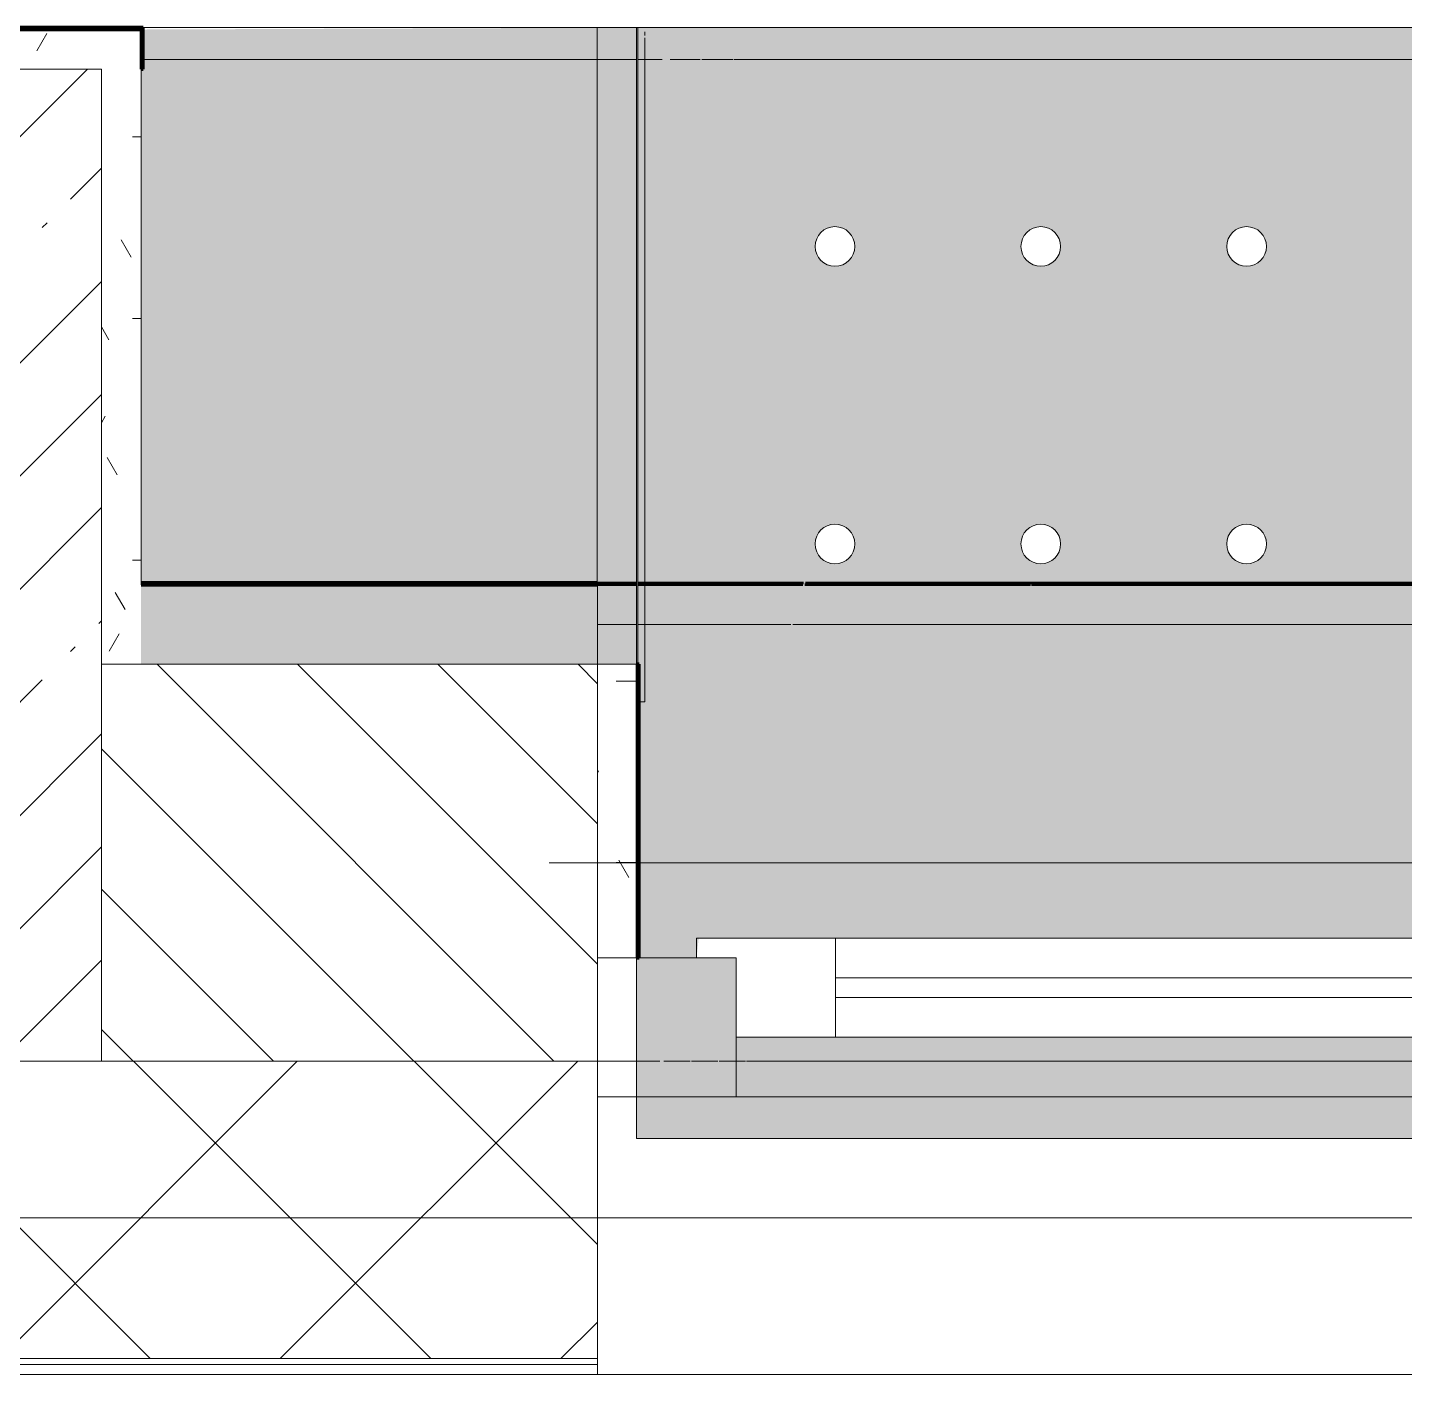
# Model space of a CAD drawing. Header units: millimetres. Extents: x 35524 to 235479, y -8553 to 29000.
# Drawn here: x 52373 to 53067, y -258 to 421 of the extents above; entities that cross this region are included whole.
import ezdxf

# ---------------------------------------------------------------- set-up
doc = ezdxf.new("R2010")
doc.units = ezdxf.units.MM
doc.linetypes.add('Осевая', pattern=[3175, 635, -476.25, 1587.5, -476.25])
for name, color, linetype, lineweight in [('A-GLAZ', 7, 'Continuous', 9), ('A-GLAZ-1', 7, 'Continuous', 13), ('A-WALL', 7, 'Continuous', 9), ('I-WALL', 7, 'Continuous', 9), ('S-COLS', 7, 'Continuous', 9), ('Оси-2', 7, 'Осевая', 9)]:
    doc.layers.add(name, color=color, linetype=linetype, lineweight=lineweight)
for name, color, linetype, lineweight, true_color in [('A-WALL-1', 7, 'Continuous', 9, 0xc0c0c0), ('A-WALL-2', 7, 'Continuous', 9, 0xcbc7bf), ('A-WALL-3', 7, 'Continuous', 9, 0xff80c0), ('I-WALL-12', 7, 'Continuous', 53, 0xeaa7bf), ('I-WALL-18', 7, 'Continuous', 80, 0xffd2ff), ('I-WALL-4', 7, 'Continuous', 9, 0xc0c0c0), ('I-WALL-5', 7, 'Continuous', 9, 0xcbc7bf), ('I-WALL-8', 7, 'Continuous', 80, 0xff80c0), ('S-WALL-ANLY', 7, 'Continuous', 13, 0x008040), ('S-WALL-ANLY-1', 7, 'Continuous', 5, 0x008040), ('Знаки-1', 7, 'Continuous', 9, 0xd4ccbd), ('Знаки-3', 9, 'Continuous', 9, 0x808080), ('Знаки-4', 7, 'Continuous', 9, 0xaba79f), ('Знаки-5', 7, 'Continuous', 9, 0xc1bbaf), ('Знаки-6', 7, 'Continuous', 9, 0xd5cdbe), ('Знаки-7', 7, 'Continuous', 9, 0xd1cabb), ('Знаки-8', 7, 'Continuous', 9, 0xccc5b7)]:
    doc.layers.add(name, color=color, linetype=linetype, lineweight=lineweight, true_color=true_color)
doc.layers.add('Знаки-2', color=7, linetype='Continuous', lineweight=9, transparency=0.5)
pattern_1 = [(0, (0, 0), (121.92, 30.48), [10.058, -81.382, 10.058, -81.382, -487.68]), (0, (0, 0), (121.92, 30.48), [-182.88, 10.058, -172.822, 10.058, -81.382, -213.36]), (0, (0, 0), (121.92, 30.48), [-457.2, 10.058, -50.902, 10.058, -142.342]), (120, (45.72, 15.24), (-87.356454, 90.345817), [10.058, -81.382, 10.058, -81.382, -487.68]), (120, (45.72, 15.24), (-87.356454, 90.345817), [-182.88, 10.058, -172.822, 10.058, -81.382, -213.36]), (120, (45.72, 15.24), (-87.356454, 90.345817), [-457.2, 10.058, -50.902, 10.058, -142.342]), (240, (60.96, 76.2), (-34.563546, -120.825817), [10.058, -81.382, 10.058, -81.382, -487.68]), (240, (60.96, 76.2), (-34.563546, -120.825817), [-182.88, 10.058, -172.822, 10.058, -81.382, -213.36]), (240, (60.96, 76.2), (-34.563546, -120.825817), [-457.2, 10.058, -50.902, 10.058, -142.342])]

# ---------------------------------------------------------------- blocks, each defined once
blk = doc.blocks.new('BSC_Колонна _Прямоугольная - 500х500-V8-План отделки стен 3 этажа в осях 12-23')
at = {"layer": 'S-COLS'}
h = blk.add_hatch(dxfattribs=at)
h.set_pattern_fill('FP_9', color=256, style=0, pattern_type=2)
h.set_pattern_definition([(45, (-52160, -150), (-57.02463, 57.02463), []), (45, (-52102.975, -150), (-57.02463, 57.02463), [100.806, -20.161, 3.353, -16.808])])
h.paths.add_polyline_path([(-9.48, -250), (250, -250), (250, 250), (-250, 250), (-250, -250)])
for p, q in [((250, 250), (-250, 250)), ((-250, 250), (-250, -250)), ((250, -250), (250, 250)), ((-250, -250), (250, -250))]:
    blk.add_line(p, q, dxfattribs=at)
blk = doc.blocks.new('120_Окно_СКБ_2Ст - 120_Окно_СКБ_2Ст 2100х2400 _мал створка справа_-V24-План отделки стен 3 этажа в осях 12-23')
at = {"layer": 'A-GLAZ'}
for p, q in [((1000.42, -57), (-1000.49, -57)), ((1007.79, -57), (1000.65, -57)), ((1015.3, -57), (1008.16, -57)), ((1022.81, -57), (1015.67, -57)), ((1030.24, -57), (1023.93, -57)), ((1050, -57), (1030.24, -57)), ((270, -107), (930, -107)), ((930, -117), (270, -117)), ((1002.91, -127), (1030, -127))]:
    blk.add_line(p, q, dxfattribs=at)
at = {"layer": 'A-GLAZ-1'}
for p, q in [((980, -127), (980, -57)), ((980, -57), (1050, -57)), ((1050, -57), (1050, -127)), ((980, -87), (220, -87)), ((930, -137), (930, -87)), ((980, -127), (980, -87)), ((1050, -127), (980, -127)), ((1000, -127), (980, -127)), ((1000, -137), (1000, -127)), ((200, -137), (1000, -137)), ((1000, -137), (200, -137))]:
    blk.add_line(p, q, dxfattribs=at)
blk = doc.blocks.new('Зашивка радиатора_ с перфорацией М5 - Зашивка радиатора_ с перфорацией М5-V68-План отделки стен 3 этажа в осях 12-23')
at = {"layer": 'Знаки-2'}
h = blk.add_hatch(color=256, dxfattribs=at)
h.paths.add_polyline_path([(1550.97, 380), (-310, 380), (-310, -179.94), (1750, -179.94), (1750, 380)])
h.paths.add_polyline_path([(458.57, 329), (869.76, 329), (869.76, 289), (889.76, 289), (889.76, 279), (-280.24, 279), (-280.16, 289), (-260.24, 289), (-260.24, 329), (94.44, 329)])
h.paths.add_polyline_path([(1186.84, 329), (1699.76, 329), (1699.76, 289), (1719.76, 289), (1718.69, 279), (919.76, 279), (919.76, 289), (939.76, 289), (939.76, 329)])
h.paths.add_polyline_path([(1235, 90.35), (1240, 89.02), (1243.66, 85.35), (1245, 80.35), (1243.66, 75.35), (1240, 71.69), (1235, 70.35), (1230, 71.69), (1226.34, 75.35), (1225, 80.35), (1226.34, 85.35), (1230, 89.02), (1232.41, 90.01)])
h.paths.add_polyline_path([(923.75, 90.35), (928.75, 89.02), (932.41, 85.35), (933.75, 80.35), (932.41, 75.35), (928.75, 71.69), (923.75, 70.35), (918.75, 71.69), (915.09, 75.35), (913.75, 80.35), (915.09, 85.35), (918.75, 89.02), (921.16, 90.01)])
h.paths.add_polyline_path([(1546.25, 90.35), (1551.25, 89.02), (1554.91, 85.35), (1556.25, 80.35), (1554.91, 75.35), (1550.97, 71.58), (1546.25, 70.35), (1541.25, 71.69), (1537.59, 75.35), (1536.25, 80.35), (1537.59, 85.35), (1541.25, 89.02), (1543.66, 90.01)])
h.paths.add_polyline_path([(1442.5, 90.35), (1447.5, 89.02), (1451.16, 85.35), (1452.5, 80.35), (1451.16, 75.35), (1447.5, 71.69), (1442.5, 70.35), (1437.5, 71.69), (1433.84, 75.35), (1432.5, 80.35), (1433.84, 85.35), (1437.5, 89.02), (1439.91, 90.01)])
h.paths.add_polyline_path([(1131.25, 90.35), (1136.25, 89.02), (1139.91, 85.35), (1141.25, 80.35), (1139.91, 75.35), (1136.25, 71.69), (1131.25, 70.35), (1126.25, 71.69), (1122.59, 75.35), (1121.25, 80.35), (1122.59, 85.35), (1126.25, 89.02), (1128.66, 90.01)])
h.paths.add_polyline_path([(1650, 90.35), (1655, 89.02), (1658.66, 85.35), (1660, 80.35), (1658.66, 75.35), (1655, 71.69), (1650, 70.35), (1645, 71.69), (1641.34, 75.35), (1640, 80.35), (1641.34, 85.35), (1645, 89.02), (1647.41, 90.01)])
h.paths.add_polyline_path([(1338.75, 90.35), (1343.75, 89.02), (1347.41, 85.35), (1348.75, 80.35), (1347.41, 75.35), (1343.75, 71.69), (1338.75, 70.35), (1333.75, 71.69), (1330.09, 75.35), (1328.75, 80.35), (1330.09, 85.35), (1333.75, 89.02), (1336.16, 90.01)])
h.paths.add_polyline_path([(820, 90.35), (825, 89.02), (828.66, 85.35), (830, 80.35), (828.66, 75.35), (825, 71.69), (820, 70.35), (815, 71.69), (811.34, 75.35), (810, 80.35), (811.34, 85.35), (815, 89.02), (817.41, 90.01)])
h.paths.add_polyline_path([(1027.5, 90.35), (1032.5, 89.02), (1036.16, 85.35), (1037.5, 80.35), (1036.16, 75.35), (1032.5, 71.69), (1027.5, 70.35), (1022.5, 71.69), (1018.84, 75.35), (1017.5, 80.35), (1018.84, 85.35), (1022.5, 89.02), (1024.91, 90.01)])
h.paths.add_polyline_path([(301.25, 90.35), (306.25, 89.02), (309.91, 85.35), (311.25, 80.35), (309.91, 75.35), (306.25, 71.69), (301.25, 70.35), (296.25, 71.69), (292.59, 75.35), (291.25, 80.35), (292.59, 85.35), (296.25, 89.02), (298.66, 90.01)])
h.paths.add_polyline_path([(-217.5, 90.35), (-212.5, 89.02), (-208.84, 85.35), (-207.5, 80.35), (-208.84, 75.35), (-212.5, 71.69), (-217.5, 70.35), (-222.5, 71.69), (-226.16, 75.35), (-227.5, 80.35), (-226.16, 85.35), (-222.5, 89.02), (-220.09, 90.01)])
h.paths.add_polyline_path([(-113.75, 90.35), (-108.75, 89.02), (-105.09, 85.35), (-103.75, 80.35), (-105.09, 75.35), (-108.75, 71.69), (-113.75, 70.35), (-118.75, 71.69), (-122.41, 75.35), (-123.75, 80.35), (-122.41, 85.35), (-118.75, 89.02), (-116.34, 90.01)])
h.paths.add_polyline_path([(405, 90.35), (410, 89.02), (413.66, 85.35), (415, 80.35), (413.66, 75.35), (410, 71.69), (405, 70.35), (400, 71.69), (396.34, 75.35), (395, 80.35), (396.34, 85.35), (400, 89.02), (402.41, 90.01)])
h.paths.add_polyline_path([(716.25, 90.35), (721.25, 89.02), (724.91, 85.35), (726.25, 80.35), (724.91, 75.35), (721.25, 71.69), (716.25, 70.35), (711.25, 71.69), (707.59, 75.35), (706.25, 80.35), (707.59, 85.35), (711.25, 89.02), (713.66, 90.01)])
h.paths.add_polyline_path([(93.75, 90.35), (98.75, 89.02), (102.41, 85.35), (103.75, 80.35), (102.41, 75.35), (98.75, 71.69), (93.75, 70.35), (88.75, 71.69), (85.09, 75.35), (83.75, 80.35), (85.09, 85.35), (88.75, 89.02), (91.16, 90.01)])
h.paths.add_polyline_path([(197.5, 90.35), (202.5, 89.02), (206.16, 85.35), (207.5, 80.35), (206.16, 75.35), (202.5, 71.69), (197.5, 70.35), (192.5, 71.69), (188.84, 75.35), (187.5, 80.35), (188.84, 85.35), (192.5, 89.02), (194.91, 90.01)])
h.paths.add_polyline_path([(612.5, 90.35), (617.5, 89.02), (621.16, 85.35), (622.5, 80.35), (621.16, 75.35), (617.5, 71.69), (612.5, 70.35), (607.5, 71.69), (603.84, 75.35), (602.5, 80.35), (603.84, 85.35), (607.5, 89.02), (609.91, 90.01)])
h.paths.add_polyline_path([(508.75, 90.35), (513.75, 89.02), (517.41, 85.35), (518.75, 80.35), (517.41, 75.35), (513.75, 71.69), (508.75, 70.35), (503.75, 71.69), (500.09, 75.35), (498.75, 80.35), (500.09, 85.35), (503.75, 89.02), (506.16, 90.01)])
h.paths.add_polyline_path([(-10, 90.35), (-5, 89.02), (-1.34, 85.35), (0, 80.35), (-1.34, 75.35), (-5, 71.69), (-10, 70.35), (-15, 71.69), (-18.66, 75.35), (-20, 80.35), (-18.66, 85.35), (-15, 89.02), (-12.59, 90.01)])
h.paths.add_polyline_path([(1131.25, -59.65), (1136.25, -60.98), (1139.91, -64.65), (1141.25, -69.65), (1139.91, -74.65), (1136.25, -78.31), (1131.25, -79.65), (1126.25, -78.31), (1122.59, -74.65), (1121.25, -69.65), (1122.59, -64.65), (1126.25, -60.98), (1128.66, -59.99)])
h.paths.add_polyline_path([(1027.5, -59.65), (1032.5, -60.98), (1036.16, -64.65), (1037.5, -69.65), (1036.16, -74.65), (1032.5, -78.31), (1027.5, -79.65), (1022.5, -78.31), (1018.84, -74.65), (1017.5, -69.65), (1018.84, -64.65), (1022.5, -60.98), (1024.91, -59.99)])
h.paths.add_polyline_path([(1442.5, -59.65), (1447.5, -60.98), (1451.16, -64.65), (1452.5, -69.65), (1451.16, -74.65), (1447.5, -78.31), (1442.5, -79.65), (1437.5, -78.31), (1433.84, -74.65), (1432.5, -69.65), (1433.84, -64.65), (1437.5, -60.98), (1439.91, -59.99)])
h.paths.add_polyline_path([(1546.25, -59.65), (1551.25, -60.98), (1554.91, -64.65), (1556.25, -69.65), (1554.91, -74.65), (1550.97, -78.42), (1546.25, -79.65), (1541.25, -78.31), (1537.59, -74.65), (1536.25, -69.65), (1537.59, -64.65), (1541.25, -60.98), (1543.66, -59.99)])
h.paths.add_polyline_path([(716.25, -59.65), (721.25, -60.98), (724.91, -64.65), (726.25, -69.65), (724.91, -74.65), (721.25, -78.31), (716.25, -79.65), (711.25, -78.31), (707.59, -74.65), (706.25, -69.65), (707.59, -64.65), (711.25, -60.98), (713.66, -59.99)])
h.paths.add_polyline_path([(1338.75, -59.65), (1343.75, -60.98), (1347.41, -64.65), (1348.75, -69.65), (1347.41, -74.65), (1343.75, -78.31), (1338.75, -79.65), (1333.75, -78.31), (1330.09, -74.65), (1328.75, -69.65), (1330.09, -64.65), (1333.75, -60.98), (1336.16, -59.99)])
h.paths.add_polyline_path([(1235, -59.65), (1240, -60.98), (1243.66, -64.65), (1245, -69.65), (1243.66, -74.65), (1240, -78.31), (1235, -79.65), (1230, -78.31), (1226.34, -74.65), (1225, -69.65), (1226.34, -64.65), (1230, -60.98), (1232.41, -59.99)])
h.paths.add_polyline_path([(820, -59.65), (825, -60.98), (828.66, -64.65), (830, -69.65), (828.66, -74.65), (825, -78.31), (820, -79.65), (815, -78.31), (811.34, -74.65), (810, -69.65), (811.34, -64.65), (815, -60.98), (817.41, -59.99)])
h.paths.add_polyline_path([(1650, -59.65), (1655, -60.98), (1658.66, -64.65), (1660, -69.65), (1658.66, -74.65), (1655, -78.31), (1650, -79.65), (1645, -78.31), (1641.34, -74.65), (1640, -69.65), (1641.34, -64.65), (1645, -60.98), (1647.41, -59.99)])
h.paths.add_polyline_path([(923.75, -59.65), (928.75, -60.98), (932.41, -64.65), (933.75, -69.65), (932.41, -74.65), (928.75, -78.31), (923.75, -79.65), (918.75, -78.31), (915.09, -74.65), (913.75, -69.65), (915.09, -64.65), (918.75, -60.98), (921.16, -59.99)])
h.paths.add_polyline_path([(93.75, -59.65), (98.75, -60.98), (102.41, -64.65), (103.75, -69.65), (102.41, -74.65), (98.75, -78.31), (93.75, -79.65), (88.75, -78.31), (85.09, -74.65), (83.75, -69.65), (85.09, -64.65), (88.75, -60.98), (91.16, -59.99)])
h.paths.add_polyline_path([(508.75, -59.65), (513.75, -60.98), (517.41, -64.65), (518.75, -69.65), (517.41, -74.65), (513.75, -78.31), (508.75, -79.65), (503.75, -78.31), (500.09, -74.65), (498.75, -69.65), (500.09, -64.65), (503.75, -60.98), (506.16, -59.99)])
h.paths.add_polyline_path([(612.5, -59.65), (617.5, -60.98), (621.16, -64.65), (622.5, -69.65), (621.16, -74.65), (617.5, -78.31), (612.5, -79.65), (607.5, -78.31), (603.84, -74.65), (602.5, -69.65), (603.84, -64.65), (607.5, -60.98), (609.91, -59.99)])
h.paths.add_polyline_path([(405, -59.65), (410, -60.98), (413.66, -64.65), (415, -69.65), (413.66, -74.65), (410, -78.31), (405, -79.65), (400, -78.31), (396.34, -74.65), (395, -69.65), (396.34, -64.65), (400, -60.98), (402.41, -59.99)])
h.paths.add_polyline_path([(197.5, -59.65), (202.5, -60.98), (206.16, -64.65), (207.5, -69.65), (206.16, -74.65), (202.5, -78.31), (197.5, -79.65), (192.5, -78.31), (188.84, -74.65), (187.5, -69.65), (188.84, -64.65), (192.5, -60.98), (194.91, -59.99)])
h.paths.add_polyline_path([(301.25, -59.65), (306.25, -60.98), (309.91, -64.65), (311.25, -69.65), (309.91, -74.65), (306.25, -78.31), (301.25, -79.65), (296.25, -78.31), (292.59, -74.65), (291.25, -69.65), (292.59, -64.65), (296.25, -60.98), (298.66, -59.99)])
h.paths.add_polyline_path([(-113.75, -59.65), (-108.75, -60.98), (-105.09, -64.65), (-103.75, -69.65), (-105.09, -74.65), (-108.75, -78.31), (-113.75, -79.65), (-118.75, -78.31), (-122.41, -74.65), (-123.75, -69.65), (-122.41, -64.65), (-118.75, -60.98), (-116.34, -59.99)])
h.paths.add_polyline_path([(-10, -59.65), (-5, -60.98), (-1.34, -64.65), (0, -69.65), (-1.34, -74.65), (-5, -78.31), (-10, -79.65), (-15, -78.31), (-18.66, -74.65), (-20, -69.65), (-18.66, -64.65), (-15, -60.98), (-12.59, -59.99)])
h.paths.add_polyline_path([(-217.5, -59.65), (-212.5, -60.98), (-208.84, -64.65), (-207.5, -69.65), (-208.84, -74.65), (-212.5, -78.31), (-217.5, -79.65), (-222.5, -78.31), (-226.16, -74.65), (-227.5, -69.65), (-226.16, -64.65), (-222.5, -60.98), (-220.09, -59.99)])
for points in [[(1735.6, -163.94), (-310, -163.94), (-309.3, -179.94), (1750, -179.94), (1749.46, -163.94), (1736.12, -163.94)], [(1400, -163.94), (1400.68, -179.94), (1440, -179.94), (1439.32, -163.94), (1400.68, -163.94)], [(1428.66, -163.94), (1400, -163.94), (1400.68, -179.94), (1440, -179.94), (1439.32, -163.94), (1429.66, -163.94)], [(1412.93, -163.94), (1410, -163.94), (1410.34, -179.94), (1430, -179.94), (1429.66, -163.94), (1414.82, -163.94)], [(1412.93, -163.94), (1410, -163.94), (1410.34, -179.94), (1430, -179.94), (1429.66, -163.94), (1414.82, -163.94)], [(1534.14, -163.94), (1500, -163.94), (1500.68, -179.94), (1540, -179.94), (1539.32, -163.94), (1537.32, -163.94)], [(1515, -163.94), (1500, -163.94), (1500.68, -179.94), (1540, -179.94), (1539.32, -163.94), (1517.41, -163.94)], [(1520, -163.94), (1510, -163.94), (1510.34, -179.94), (1530, -179.94), (1529.66, -163.94), (1522.59, -163.94)], [(1527.07, -163.94), (1510, -163.94), (1510.34, -179.94), (1530, -179.94), (1529.66, -163.94), (1528.66, -163.94)], [(1612.93, -163.94), (1600, -163.94), (1600.68, -179.94), (1640, -179.94), (1639.32, -163.94), (1614.82, -163.94)], [(1615, -163.94), (1600, -163.94), (1600.68, -179.94), (1640, -179.94), (1639.32, -163.94), (1617.41, -163.94)], [(1618.18, -163.94), (1610, -164.84), (1610.34, -179.94), (1630, -179.94), (1629.66, -163.94), (1620, -163.94)], [(1618.18, -163.94), (1610, -164.84), (1610.34, -179.94), (1630, -179.94), (1629.66, -163.94), (1620, -163.94)]]:
    blk.add_hatch(color=256, dxfattribs=at).paths.add_polyline_path(points)
at = {"layer": 'Знаки-1'}
for p, q in [((1411.28, -163.94), (1414.82, -163.94)), ((1414.82, -163.94), (1411.28, -163.94)), ((1415, -163.94), (1425, -163.94)), ((1425, -163.94), (1415, -163.94)), ((1425.18, -163.94), (1428.72, -163.94)), ((1428.72, -163.94), (1425.18, -163.94)), ((1510, -163.94), (1514.81, -163.94)), ((1510.34, -163.94), (1510, -163.94)), ((1511.34, -163.94), (1510.34, -163.94)), ((1514.81, -163.94), (1511.34, -163.94)), ((1515, -163.94), (1520, -163.94)), ((1525, -163.94), (1515, -163.94)), ((1520, -163.94), (1525, -163.94)), ((1525.19, -163.94), (1530, -163.94)), ((1530, -163.94), (1525.19, -163.94)), ((1611.28, -163.94), (1614.82, -163.94)), ((1614.82, -163.94), (1611.28, -163.94)), ((1615, -163.94), (1617.39, -163.94)), ((1617.39, -163.94), (1615, -163.94)), ((1618.16, -163.94), (1625, -163.94)), ((1620, -163.94), (1618.16, -163.94)), ((1625, -163.94), (1620, -163.94)), ((1625.18, -163.94), (1628.72, -163.94)), ((1628.72, -163.94), (1625.18, -163.94)), ((1411.28, -179.94), (1414.82, -179.94)), ((1414.82, -179.94), (1411.28, -179.94)), ((1415, -179.94), (1425, -179.94)), ((1425, -179.94), (1415, -179.94)), ((1425.18, -179.94), (1428.72, -179.94)), ((1428.72, -179.94), (1425.18, -179.94)), ((1510, -179.94), (1511.34, -179.94)), ((1510.34, -179.94), (1510, -179.94)), ((1511.34, -179.94), (1510.34, -179.94)), ((1511.34, -179.94), (1514.81, -179.94)), ((1512.93, -179.94), (1511.34, -179.94)), ((1514.81, -179.94), (1512.93, -179.94)), ((1515, -179.94), (1517.41, -179.94)), ((1525, -179.94), (1515, -179.94)), ((1517.41, -179.94), (1525, -179.94)), ((1525.19, -179.94), (1529.66, -179.94)), ((1527.07, -179.94), (1525.19, -179.94)), ((1529.66, -179.94), (1527.07, -179.94)), ((1529.66, -179.94), (1530, -179.94)), ((1530, -179.94), (1529.66, -179.94)), ((1611.28, -179.94), (1614.82, -179.94)), ((1614.82, -179.94), (1611.28, -179.94)), ((1615, -179.94), (1625, -179.94)), ((1625, -179.94), (1615, -179.94)), ((1625.18, -179.94), (1628.72, -179.94)), ((1628.72, -179.94), (1625.18, -179.94))]:
    blk.add_line(p, q, dxfattribs=at)
at = {"layer": 'Знаки-3'}
for p, q in [((1750, 380), (-310, 380)), ((1750, 289), (1750, 380)), ((1750, -179.94), (1750, 141)), ((-310, -179.94), (1750, -179.94))]:
    blk.add_line(p, q, dxfattribs=at)
for centre, start, end in [((1442.5, 80.35), 0, 180), ((1546.25, 80.35), 0, 180), ((1650, 80.35), 0, 180), ((1442.5, 80.35), 180, 360), ((1546.25, 80.35), 180, 0), ((1650, 80.35), 180, 360), ((1442.5, -69.65), 0, 180), ((1546.25, -69.65), 0, 180), ((1650, -69.65), 0, 180), ((1442.5, -69.65), 180, 0), ((1546.25, -69.65), 180, 0), ((1650, -69.65), 180, 0)]:
    blk.add_arc(centre, 10, start, end, dxfattribs=at)
at = {"layer": 'Знаки-4'}
for p, q in [((-310, 380), (1750, 380)), ((1750, 380), (1750, 289)), ((-262.14, -163.94), (1700.94, -163.94)), ((1701.52, -163.94), (1717.19, -163.94)), ((1718.02, -163.94), (1733.04, -163.94)), ((1737.19, -163.94), (1744.39, -163.94)), ((1744.47, -163.94), (1745.92, -163.94)), ((1749.46, -179.94), (-309.3, -179.94)), ((1745.92, -179.94), (-309.3, -179.94))]:
    blk.add_line(p, q, dxfattribs=at)
for centre, start, end in [((1442.5, 80.35), 0, 180), ((1546.25, 80.35), 0, 180), ((1650, 80.35), 0, 180), ((1442.5, 80.35), 180, 360), ((1546.25, 80.35), 180, 360), ((1650, 80.35), 180, 360), ((1442.5, -69.65), 0, 180), ((1546.25, -69.65), 0, 180), ((1650, -69.65), 0, 180), ((1442.5, -69.65), 180, 360), ((1546.25, -69.65), 180, 360), ((1650, -69.65), 180, 360)]:
    blk.add_arc(centre, 10, start, end, dxfattribs=at)
at = {"layer": 'Знаки-5'}
for p, q in [((1750, 141), (1750, -179.94)), ((1400, -163.94), (1340, -163.94)), ((1400, -163.94), (1440, -163.94)), ((1402.68, -163.94), (1400, -163.94)), ((1425.18, -163.94), (1402.68, -163.94)), ((1430, -163.94), (1425.18, -163.94)), ((1434.14, -163.94), (1430, -163.94)), ((1440, -163.94), (1434.14, -163.94)), ((1500, -163.94), (1440, -163.94)), ((1500, -163.94), (1505.86, -163.94)), ((1500.68, -163.94), (1500, -163.94)), ((1520, -163.94), (1500.68, -163.94)), ((1505.86, -163.94), (1530, -163.94)), ((1539.32, -163.94), (1520, -163.94)), ((1530, -163.94), (1540, -163.94)), ((1540, -163.94), (1539.32, -163.94)), ((1600, -163.94), (1540, -163.94)), ((1600, -163.94), (1600.68, -163.94)), ((1600.68, -163.94), (1600, -163.94)), ((1602.68, -163.94), (1610, -163.94)), ((1610, -163.94), (1602.68, -163.94)), ((1610, -163.94), (1617.41, -163.94)), ((1615, -163.94), (1610, -163.94)), ((1617.41, -163.94), (1615, -163.94)), ((1618.17, -163.94), (1628.66, -163.94)), ((1627.07, -163.94), (1618.17, -163.94)), ((1630, -163.94), (1627.07, -163.94)), ((1628.66, -163.94), (1630, -163.94)), ((1630, -163.94), (1634.14, -163.94)), ((1634.14, -163.94), (1630, -163.94)), ((1634.82, -163.94), (1640, -163.94)), ((1637.32, -163.94), (1634.82, -163.94)), ((1640, -163.94), (1637.32, -163.94)), ((1700.94, -163.94), (1640, -163.94)), ((1717.19, -163.94), (1701.52, -163.94)), ((1733.04, -163.94), (1718.02, -163.94)), ((1744.39, -163.94), (1737.19, -163.94)), ((1745.92, -163.94), (1744.47, -163.94)), ((1745.92, -163.94), (1749.46, -163.94)), ((1340, -179.94), (1400, -179.94)), ((1400, -179.94), (1440, -179.94)), ((1440, -179.94), (1400, -179.94)), ((1440, -179.94), (1500, -179.94)), ((1500, -179.94), (1540, -179.94)), ((1540, -179.94), (1500, -179.94)), ((1540, -179.94), (1600, -179.94)), ((1600, -179.94), (1610, -179.94)), ((1610, -179.94), (1600, -179.94)), ((1610, -179.94), (1630, -179.94)), ((1610.34, -179.94), (1610, -179.94)), ((1630, -179.94), (1610.34, -179.94)), ((1630, -179.94), (1640, -179.94)), ((1640, -179.94), (1630, -179.94)), ((1640, -179.94), (1745.92, -179.94)), ((1749.46, -179.94), (1745.92, -179.94))]:
    blk.add_line(p, q, dxfattribs=at)
at = {"layer": 'Знаки-6'}
for p, q in [((1414.82, -163.94), (1411.34, -163.94)), ((1425, -163.94), (1415, -163.94)), ((1428.66, -163.94), (1425.18, -163.94)), ((1514.82, -163.94), (1511.34, -163.94)), ((1525, -163.94), (1515, -163.94)), ((1528.66, -163.94), (1525.18, -163.94)), ((1614.82, -163.94), (1611.34, -163.94)), ((1617.41, -163.94), (1615, -163.94)), ((1625, -163.94), (1618.18, -163.94)), ((1628.66, -163.94), (1625.18, -163.94)), ((1750, -163.94), (1750, -179.94)), ((1411.34, -179.94), (1414.82, -179.94)), ((1415, -179.94), (1425, -179.94)), ((1425.18, -179.94), (1428.66, -179.94)), ((1511.34, -179.94), (1514.82, -179.94)), ((1515, -179.94), (1525, -179.94)), ((1525.18, -179.94), (1528.66, -179.94)), ((1611.34, -179.94), (1614.82, -179.94)), ((1615, -179.94), (1625, -179.94)), ((1625.18, -179.94), (1628.66, -179.94))]:
    blk.add_line(p, q, dxfattribs=at)
at = {"layer": 'Знаки-7'}
for p, q in [((1410, -163.94), (1400.68, -163.94)), ((1410, -163.94), (1411.34, -163.94)), ((1414.81, -163.94), (1410, -163.94)), ((1411.34, -163.94), (1414.81, -163.94)), ((1415, -163.94), (1425, -163.94)), ((1425, -163.94), (1415, -163.94)), ((1425.19, -163.94), (1428.66, -163.94)), ((1430, -163.94), (1425.19, -163.94)), ((1428.66, -163.94), (1430, -163.94)), ((1439.32, -163.94), (1430, -163.94)), ((1510, -163.94), (1500.68, -163.94)), ((1511.28, -163.94), (1514.82, -163.94)), ((1514.82, -163.94), (1511.28, -163.94)), ((1515, -163.94), (1525, -163.94)), ((1520, -163.94), (1515, -163.94)), ((1525, -163.94), (1520, -163.94)), ((1525.18, -163.94), (1528.72, -163.94)), ((1528.72, -163.94), (1525.18, -163.94)), ((1539.32, -163.94), (1530, -163.94)), ((1610, -163.94), (1602.68, -163.94)), ((1610, -163.94), (1614.81, -163.94)), ((1614.81, -163.94), (1610, -163.94)), ((1615, -163.94), (1617.41, -163.94)), ((1617.41, -163.94), (1615, -163.94)), ((1618.17, -163.94), (1622.59, -163.94)), ((1625, -163.94), (1618.17, -163.94)), ((1622.59, -163.94), (1625, -163.94)), ((1625.19, -163.94), (1629.66, -163.94)), ((1627.07, -163.94), (1625.19, -163.94)), ((1630, -163.94), (1627.07, -163.94)), ((1629.66, -163.94), (1630, -163.94)), ((1634.14, -163.94), (1630, -163.94)), ((1639.32, -163.94), (1634.73, -163.94)), ((1749.46, -163.94), (1745.92, -163.94)), ((1400.68, -179.94), (1410, -179.94)), ((1410, -179.94), (1414.81, -179.94)), ((1414.81, -179.94), (1410, -179.94)), ((1415, -179.94), (1425, -179.94)), ((1425, -179.94), (1415, -179.94)), ((1425.19, -179.94), (1430, -179.94)), ((1430, -179.94), (1425.19, -179.94)), ((1430, -179.94), (1439.32, -179.94)), ((1500.68, -179.94), (1510, -179.94)), ((1511.28, -179.94), (1514.82, -179.94)), ((1514.82, -179.94), (1511.28, -179.94)), ((1515, -179.94), (1520, -179.94)), ((1520, -179.94), (1515, -179.94)), ((1520, -179.94), (1525, -179.94)), ((1525, -179.94), (1520, -179.94)), ((1525.18, -179.94), (1528.72, -179.94)), ((1528.72, -179.94), (1525.18, -179.94)), ((1530, -179.94), (1539.32, -179.94)), ((1600.68, -179.94), (1610, -179.94)), ((1610, -179.94), (1614.81, -179.94)), ((1612.93, -179.94), (1610, -179.94)), ((1614.81, -179.94), (1612.93, -179.94)), ((1615, -179.94), (1625, -179.94)), ((1622.59, -179.94), (1615, -179.94)), ((1625, -179.94), (1622.59, -179.94)), ((1625.19, -179.94), (1627.07, -179.94)), ((1630, -179.94), (1625.19, -179.94)), ((1627.07, -179.94), (1630, -179.94)), ((1630, -179.94), (1639.32, -179.94)), ((1745.92, -179.94), (1749.46, -179.94))]:
    blk.add_line(p, q, dxfattribs=at)
at = {"layer": 'Знаки-8'}
for p, q in [((1400, -163.94), (1410, -163.94)), ((1410, -163.94), (1400, -163.94)), ((1410, -163.94), (1414.81, -163.94)), ((1414.81, -163.94), (1410, -163.94)), ((1415, -163.94), (1425, -163.94)), ((1425, -163.94), (1415, -163.94)), ((1425.19, -163.94), (1430, -163.94)), ((1430, -163.94), (1425.19, -163.94)), ((1430, -163.94), (1440, -163.94)), ((1440, -163.94), (1430, -163.94)), ((1500, -163.94), (1510, -163.94)), ((1510, -163.94), (1500, -163.94)), ((1510, -163.94), (1514.81, -163.94)), ((1514.81, -163.94), (1510, -163.94)), ((1515, -163.94), (1525, -163.94)), ((1525, -163.94), (1515, -163.94)), ((1525.19, -163.94), (1530, -163.94)), ((1530, -163.94), (1525.19, -163.94)), ((1530, -163.94), (1540, -163.94)), ((1540, -163.94), (1530, -163.94)), ((1600, -163.94), (1600.68, -163.94)), ((1600.68, -163.94), (1600, -163.94)), ((1602.68, -163.94), (1610, -163.94)), ((1610, -163.94), (1602.68, -163.94)), ((1611.28, -163.94), (1614.82, -163.94)), ((1614.82, -163.94), (1611.28, -163.94)), ((1615, -163.94), (1617.39, -163.94)), ((1617.39, -163.94), (1615, -163.94)), ((1618.16, -163.94), (1625, -163.94)), ((1625, -163.94), (1618.16, -163.94)), ((1625.18, -163.94), (1628.72, -163.94)), ((1628.72, -163.94), (1625.18, -163.94)), ((1630, -163.94), (1634.14, -163.94)), ((1634.14, -163.94), (1630, -163.94)), ((1634.82, -163.94), (1640, -163.94)), ((1640, -163.94), (1634.82, -163.94)), ((1750, -179.94), (1750, -163.94)), ((1400, -179.94), (1410, -179.94)), ((1410, -179.94), (1400, -179.94)), ((1410, -179.94), (1414.81, -179.94)), ((1414.81, -179.94), (1410, -179.94)), ((1415, -179.94), (1425, -179.94)), ((1425, -179.94), (1415, -179.94)), ((1425.19, -179.94), (1430, -179.94)), ((1430, -179.94), (1425.19, -179.94)), ((1430, -179.94), (1440, -179.94)), ((1440, -179.94), (1430, -179.94)), ((1500, -179.94), (1510, -179.94)), ((1510, -179.94), (1500, -179.94)), ((1510, -179.94), (1514.81, -179.94)), ((1514.81, -179.94), (1510, -179.94)), ((1515, -179.94), (1525, -179.94)), ((1525, -179.94), (1515, -179.94)), ((1525.19, -179.94), (1530, -179.94)), ((1530, -179.94), (1525.19, -179.94)), ((1530, -179.94), (1540, -179.94)), ((1540, -179.94), (1530, -179.94)), ((1600, -179.94), (1610, -179.94)), ((1610, -179.94), (1600, -179.94)), ((1611.28, -179.94), (1614.82, -179.94)), ((1614.82, -179.94), (1611.28, -179.94)), ((1615, -179.94), (1625, -179.94)), ((1625, -179.94), (1615, -179.94)), ((1625.18, -179.94), (1628.72, -179.94)), ((1628.72, -179.94), (1625.18, -179.94)), ((1630, -179.94), (1640, -179.94)), ((1640, -179.94), (1630, -179.94))]:
    blk.add_line(p, q, dxfattribs=at)
blk = doc.blocks.new('Зашивка без перфорации М3 - М3_3-V69-План отделки стен 3 этажа в осях 12-23')
at = {"layer": 'Знаки-2'}
for points in [[(-429.7, 180), (-430, 180), (-430, -179.94), (-179.7, -179), (-179.77, 101), (-409.7, 101), (-409.7, 141), (-429.7, 141)], [(-429.46, -163.94), (-430, -163.94), (-429.46, -179.94), (-179.7, -179), (-179.7, -163.94), (-409.53, -163.94)]]:
    blk.add_hatch(color=256, dxfattribs=at).paths.add_polyline_path(points)
at = {"layer": 'Знаки-3'}
for p, q in [((-430, 180), (-430, -179.94)), ((-430, -179.94), (-169.76, -179.94))]:
    blk.add_line(p, q, dxfattribs=at)
at = {"layer": 'Знаки-4'}
for p, q in [((-409.53, -163.94), (-179.7, -163.94)), ((-169.76, -179.94), (-429.46, -179.94)), ((-170, -179.94), (-409.53, -179.94))]:
    blk.add_line(p, q, dxfattribs=at)
at = {"layer": 'Знаки-5'}
for p, q in [((-430, -178.36), (-430, 180)), ((-429.46, -163.94), (-409.53, -163.94)), ((-179.7, -163.94), (-409.53, -163.94)), ((-409.53, -179.94), (-429.46, -179.94)), ((-409.53, -179.94), (-170, -179.94))]:
    blk.add_line(p, q, dxfattribs=at)
at = {"layer": 'Знаки-6'}
blk.add_line((-430, -163.94), (-430, -178.36), dxfattribs=at)
at = {"layer": 'Знаки-7'}
for p, q in [((-409.53, -163.94), (-429.46, -163.94)), ((-429.46, -179.94), (-409.53, -179.94))]:
    blk.add_line(p, q, dxfattribs=at)
at = {"layer": 'Знаки-8'}
blk.add_line((-430, -163.94), (-430, -178.36), dxfattribs=at)
blk = doc.blocks.new('Зашивка_ опоясывающая панель - Зашивка_ опоясывающая панель-V71-План отделки стен 3 этажа в осях 12-23')
at = {"layer": 'Знаки-2'}
for points in [[(-429.83, -101), (-406, -101), (-406, 180), (-430, 179.94), (-430, -101)], [(-409.83, -160), (-406, -160), (-406, 180), (-430, 179.94), (-429.83, -141), (-409.83, -141)]]:
    blk.add_hatch(color=256, dxfattribs=at).paths.add_polyline_path(points)
at = {"layer": 'Знаки-3'}
blk.add_line((-430, 180), (-406, 180), dxfattribs=at)
at = {"layer": 'Знаки-4'}
for p, q in [((-430, 180), (-406, 180)), ((-430, 180), (-406, 180)), ((-430, -101.03), (-430, 179.94)), ((-406, 177.9), (-406, 175.94)), ((-406, 174.84), (-406, 168.31)), ((-406, 168.15), (-406, -160)), ((-409.53, -160), (-406, -160))]:
    blk.add_line(p, q, dxfattribs=at)
at = {"layer": 'Знаки-5'}
for p, q in [((-430, 180), (-406, 180)), ((-430, 163.94), (-430, -101.03)), ((-430, -101.03), (-430, 163.94)), ((-406, 163.94), (-406, -101)), ((-406, -101), (-406, 163.94))]:
    blk.add_line(p, q, dxfattribs=at)
at = {"layer": 'Знаки-7'}
for p, q in [((-430, 179.94), (-430, 163.94)), ((-406, 175.94), (-406, 177.9)), ((-406, 168.31), (-406, 174.84)), ((-406, 163.94), (-406, 168.15))]:
    blk.add_line(p, q, dxfattribs=at)
at = {"layer": 'Знаки-8'}
for p, q in [((-430, 179.94), (-430, 163.94)), ((-430, 163.94), (-430, 179.94)), ((-406, 177.9), (-406, 175.94)), ((-406, 175.94), (-406, 177.9)), ((-406, 174.84), (-406, 168.31)), ((-406, 168.31), (-406, 174.84)), ((-406, 168.15), (-406, 163.94)), ((-406, 163.94), (-406, 168.15)), ((-430, 163.94), (-430, -101.03)), ((-406, -101), (-406, 163.94))]:
    blk.add_line(p, q, dxfattribs=at)

msp = doc.modelspace()

# ---------------------------------------------------------------- hatches: boundary and pattern name
at = {"layer": 'A-WALL'}
h = msp.add_hatch(dxfattribs=at)
h.set_pattern_fill('FP_19', color=256, style=0, pattern_type=2)
h.set_pattern_definition([(135, (0, 0), (-35.35534, -35.35534), [])])
h.paths.add_polyline_path([(64166.88, -100), (64260, -100), (64260, 100), (63710, 100), (63710, -100), (63802.75, -100)])
h.paths.add_polyline_path([(61610, -100), (61610, 100), (61410, 100), (61410, -100)])
h.paths.add_polyline_path([(65410, -100), (65410, 100), (65160, 100), (65160, -100), (65259.28, -100)])
h.paths.add_polyline_path([(57794.57, -100), (57810, -100), (57810, 100), (56910, 100), (56910, -100), (57612.51, -100)])
h.paths.add_polyline_path([(42660, -100), (42910, -100), (42910, 100), (42660, 100)])
h.paths.add_polyline_path([(44310, -100), (44310, 100), (43410, 100), (43410, -100), (44139.62, -100)])
h.paths.add_polyline_path([(47910, -100), (48160, -100), (48160, 100), (47910, 100)])
h.paths.add_polyline_path([(52660, -100), (52660, 100), (52410, 100), (52410, -100), (52514.66, -100)])
h.paths.add_polyline_path([(41760, -100), (41760, 100), (41140, 100), (41140, -100), (41590.69, -100)])
h.paths.add_polyline_path([(51010, -100), (51010, 100), (50260, 100), (50260, -100), (50694, -100)])
h.paths.add_polyline_path([(54760, -100), (55510, -100), (55510, 100), (54760, 100)])
h = msp.add_hatch(dxfattribs=at)
h.set_pattern_fill('FP_20', color=256, style=0, pattern_type=2)
h.set_pattern_definition([(45, (0, 0), (-70.71068, 70.71068), []), (135, (0, 0), (-70.71068, -70.71068), [])])
h.paths.add_polyline_path([(56520.11, -250), (56627.09, -250), (56627.09, -100), (56410, -101), (56410, -250)])
h.paths.add_polyline_path([(54760, -250), (55510, -250), (55510, -100), (54760, -101)])
h.paths.add_polyline_path([(48160, -250), (48160, -100), (47410, -101), (47410, -250), (47780.94, -250)])
h.paths.add_polyline_path([(51010, -250), (51010, -100), (50260, -101), (50260, -250), (50694, -250)])
h.paths.add_polyline_path([(41226.56, -250), (41760, -250), (41760, -100), (41140, -101), (41140, -250)])
h.paths.add_polyline_path([(42683.09, -250), (44310, -250), (44310, -100), (42660, -101), (42660, -250)])
h.paths.add_polyline_path([(39040, -250), (39040, -100), (38742.65, -100), (38742.65, -250)])
h.paths.add_polyline_path([(52660, -250), (52660, -100), (51910, -101), (51910, -250), (52150.52, -250)])
at = {"layer": 'I-WALL'}
h = msp.add_hatch(dxfattribs=at)
h.set_pattern_fill('FP_71', color=256, style=0, pattern_type=2)
h.set_pattern_definition(pattern_1)
h.paths.add_polyline_path([(52430, 400), (52430, 420), (51910, 420), (51910, 400), (52410, 400)])
h = msp.add_hatch(dxfattribs=at)
h.set_pattern_fill('FP_71', color=256, style=0, pattern_type=2)
h.set_pattern_definition(pattern_1)
h.paths.add_polyline_path([(52410, 100), (52430, 100), (52430, 400), (52410, 400), (52410, 367.43)])
h = msp.add_hatch(dxfattribs=at)
h.set_pattern_fill('FP_71', color=256, style=0, pattern_type=2)
h.set_pattern_definition(pattern_1)
h.paths.add_polyline_path([(54760, 100), (55510, 100), (55510, 140), (54760, 140)])
h.paths.add_polyline_path([(52660, 100), (52660, 140), (52430, 140), (52430, 100), (52514.66, 100)])
h = msp.add_hatch(dxfattribs=at)
h.set_pattern_fill('FP_71', color=256, style=0, pattern_type=2)
h.set_pattern_definition(pattern_1)
h.paths.add_polyline_path([(52660, -48), (52680, -48), (52680, 100), (52660, 100)])

# ---------------------------------------------------------------- linework, layer by layer
at = {"layer": 'A-WALL'}
for p, q in [((52410, 100), (52660, 100)), ((52660, -100), (52410, -100)), ((51910, -250), (52660, -250)), ((51910, -253), (52660, -253))]:
    msp.add_line(p, q, dxfattribs=at)
at = {"layer": 'A-WALL-1'}
for p, q in [((52660, -258), (52660, 100)), ((55510, -258), (41140, -258))]:
    msp.add_line(p, q, dxfattribs=at)
at = {"layer": 'A-WALL-2'}
for p, q in [((52693.56, -100), (52706.81, -100)), ((52707.51, -100), (52720.77, -100)), ((52721.46, -100), (52734.72, -100)), ((52735.13, -100), (54685.4, -100))]:
    msp.add_line(p, q, dxfattribs=at)
at = {"layer": 'A-WALL-3'}
msp.add_line((52430, 141), (52430, 140), dxfattribs=at)
at = {"layer": 'I-WALL-12'}
for p, q in [((52660, 141), (52679.76, 141)), ((52679.76, 140), (52660, 140)), ((52680.3, 141), (52763.86, 141)), ((52763.56, 140), (52680.3, 140)), ((52878.28, 140), (52764.61, 140)), ((52764.91, 141), (52878.79, 141)), ((54661.95, 140), (52878.79, 140)), ((52878.99, 141), (54661.67, 141))]:
    msp.add_line(p, q, dxfattribs=at)
at = {"layer": 'I-WALL-18'}
for p, q in [((52681, 100), (52680, 100)), ((52680, 100), (52680, -48)), ((52681, -48), (52681, 100)), ((52680, -48), (52681, -48))]:
    msp.add_line(p, q, dxfattribs=at)
at = {"layer": 'I-WALL-4'}
for p, q in [((52430, 141), (52430, 400)), ((52660, 140), (52660, 100)), ((52680, 100), (52660, 100)), ((52660, -48), (52680, -48)), ((52691.47, -100), (52660, -100))]:
    msp.add_line(p, q, dxfattribs=at)
at = {"layer": 'I-WALL-5'}
for p, q in [((52660, 120), (52679.76, 120)), ((52680.3, 120), (52757.55, 120)), ((52758.53, 120), (54667.53, 120))]:
    msp.add_line(p, q, dxfattribs=at)
at = {"layer": 'I-WALL-8'}
for p, q in [((52431, 421), (51889, 421)), ((51890, 420), (52430, 420)), ((52430, 420), (52430, 400)), ((52431, 400), (52431, 421)), ((52430, 400), (52431, 400)), ((52660, 141), (52430, 141)), ((52430, 140), (52660, 140)), ((52660, 140), (52660, 141))]:
    msp.add_line(p, q, dxfattribs=at)
at = {"layer": 'S-WALL-ANLY'}
for p, q in [((54760, -179), (52660, -179)), ((52660, -179), (54760, -179))]:
    msp.add_line(p, q, dxfattribs=at)
at = {"layer": 'S-WALL-ANLY-1'}
msp.add_line((51910, -179), (52660, -179), dxfattribs=at)
at = {"layer": 'Оси-2'}
msp.add_line((38824.43, 0), (82060, 0), dxfattribs=at)

# ---------------------------------------------------------------- block references
at = {"layer": 'A-GLAZ', "rotation": 180}
msp.add_blockref('120_Окно_СКБ_2Ст - 120_Окно_СКБ_2Ст 2100х2400 _мал створка справа_-V24-План отделки стен 3 этажа в осях 12-23', (53710, -175), dxfattribs=at)
at = {"layer": 'S-COLS'}
msp.add_blockref('BSC_Колонна _Прямоугольная - 500х500-V8-План отделки стен 3 этажа в осях 12-23', (52160, 150), dxfattribs=at)
at = {"layer": 'Знаки-4'}
msp.add_blockref('Зашивка_ опоясывающая панель - Зашивка_ опоясывающая панель-V71-План отделки стен 3 этажа в осях 12-23', (53089.83, 241), dxfattribs=at)
at = {"layer": 'Знаки-6', "rotation": 180}
for name, p in [('Зашивка без перфорации М3 - М3_3-V69-План отделки стен 3 этажа в осях 12-23', (52250.3, 241)), ('Зашивка радиатора_ с перфорацией М5 - Зашивка радиатора_ с перфорацией М5-V68-План отделки стен 3 этажа в осях 12-23', (54429.76, 241))]:
    msp.add_blockref(name, p, dxfattribs=at)

doc.saveas('drawing.dxf')
